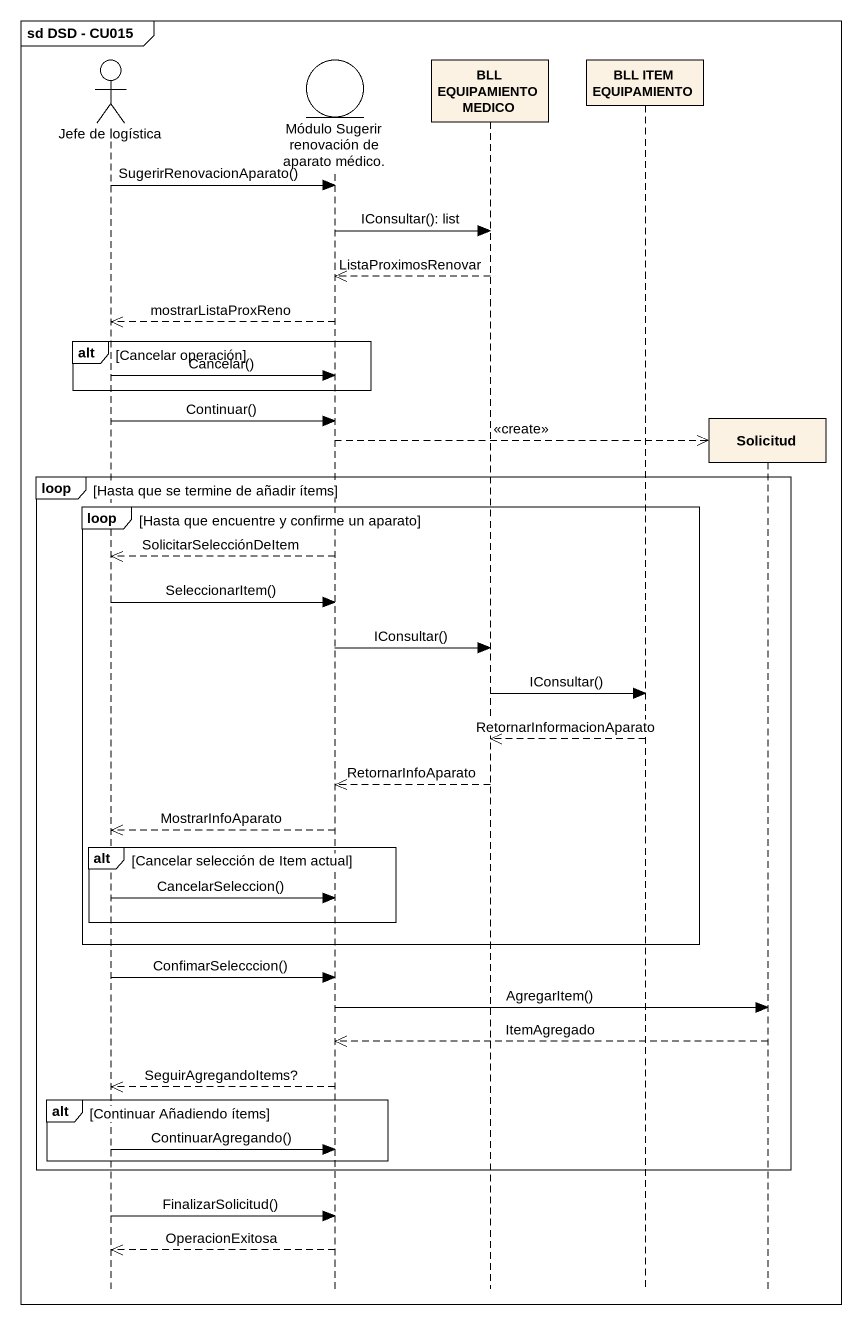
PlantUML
@startuml
mainframe sd DSD - CU015
hide footbox
actor "Jefe de logística" as Jefe_de_logística
entity "Módulo Sugerir renovación de aparato médico." as Módulo_Sugerir_renovación
participant "BLL EQUIPAMIENTO MEDICO" as BLL_EQUIPAMIENTO_MEDICO
participant "BLL ITEM EQUIPAMIENTO" as BLL_ITEM_EQUIPAMIENTO
participant Solicitud

Jefe_de_logística -> Módulo_Sugerir_renovación : SugerirRenovacionAparato()
Módulo_Sugerir_renovación -> BLL_EQUIPAMIENTO_MEDICO : IConsultar(): list
BLL_EQUIPAMIENTO_MEDICO -->> Módulo_Sugerir_renovación : ListaProximosRenovar
Módulo_Sugerir_renovación -->> Jefe_de_logística : mostrarListaProxReno
alt Cancelar operación
  Jefe_de_logística -> Módulo_Sugerir_renovación : Cancelar()
end
Jefe_de_logística -> Módulo_Sugerir_renovación : Continuar()
Módulo_Sugerir_renovación -->> Solicitud ** : <<create>>
loop Hasta que se termine de añadir ítems
  loop Hasta que encuentre y confirme un aparato
    Módulo_Sugerir_renovación -->> Jefe_de_logística : SolicitarSelecciónDeItem
    Jefe_de_logística -> Módulo_Sugerir_renovación : SeleccionarItem()
    Módulo_Sugerir_renovación -> BLL_EQUIPAMIENTO_MEDICO : IConsultar()
    BLL_EQUIPAMIENTO_MEDICO -> BLL_ITEM_EQUIPAMIENTO : IConsultar()
    BLL_ITEM_EQUIPAMIENTO -->> BLL_EQUIPAMIENTO_MEDICO : RetornarInformacionAparato
    BLL_EQUIPAMIENTO_MEDICO -->> Módulo_Sugerir_renovación : RetornarInfoAparato
    Módulo_Sugerir_renovación -->> Jefe_de_logística : MostrarInfoAparato
    alt Cancelar selección de Item actual
      Jefe_de_logística -> Módulo_Sugerir_renovación : CancelarSeleccion()
    end
  end
  Jefe_de_logística -> Módulo_Sugerir_renovación : ConfimarSelecccion()
  Módulo_Sugerir_renovación -> Solicitud : AgregarItem()
  Solicitud -->> Módulo_Sugerir_renovación : ItemAgregado
  Módulo_Sugerir_renovación -->> Jefe_de_logística : SeguirAgregandoItems?
  alt Continuar Añadiendo ítems
    Jefe_de_logística -> Módulo_Sugerir_renovación : ContinuarAgregando()
  end
end
Jefe_de_logística -> Módulo_Sugerir_renovación : FinalizarSolicitud()
Módulo_Sugerir_renovación -->> Jefe_de_logística : OperacionExitosa
@enduml
